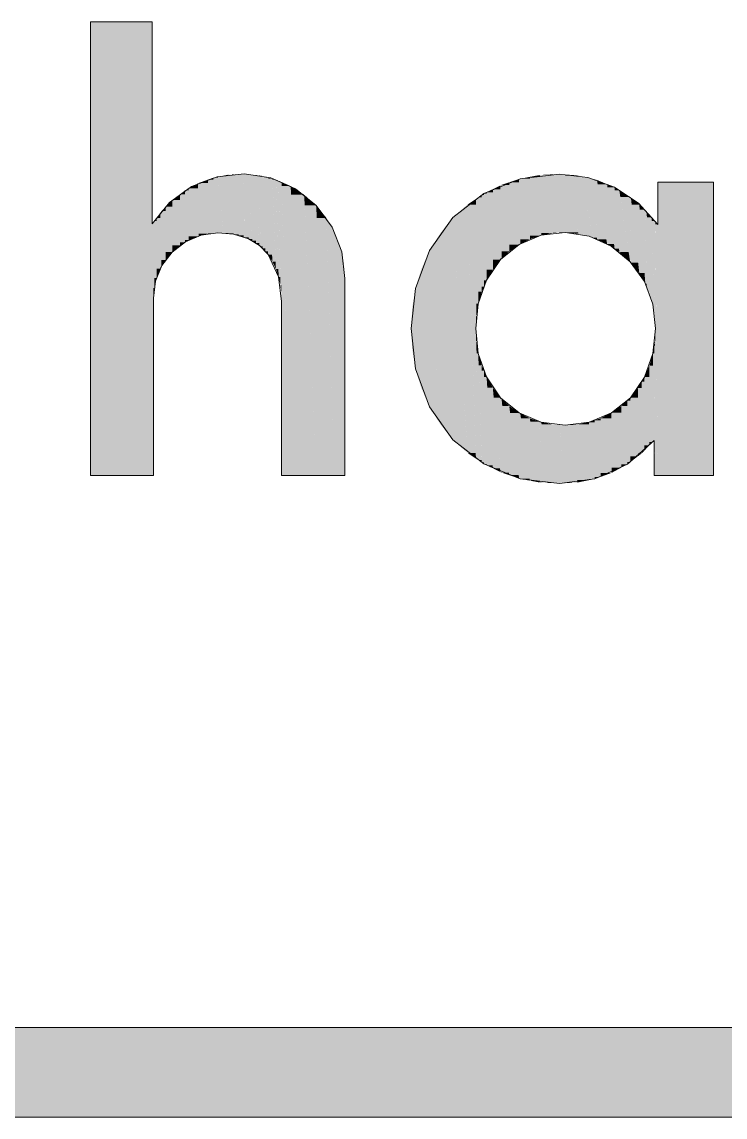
# Model space of a CAD drawing. Extents: x 885 to 2021, y 330 to 1122.
# Drawn here: x 1896.164 to 1899.311, y 633.77 to 638.667 of the extents above; entities that cross this region are included whole.
import ezdxf

# ---------------------------------------------------------------- set-up
doc = ezdxf.new("R2010")
doc.units = 0
doc.layers.get('0').update_dxf_attribs({"lineweight": 18})
doc.layers.add('P11_Plankopf_Ausführung_AF_4_800 Plankopf', color=7, linetype='Continuous', lineweight=25)

# ---------------------------------------------------------------- blocks, each defined once
blk = doc.blocks.new('Referenz-A0T8DI3SAL', base_point=(1729.7843, 502.0648))
at = {"layer": 'P11_Plankopf_Ausführung_AF_4_800 Plankopf', "color": 0, "linetype": 'Continuous', "lineweight": 13, "ltscale": 16.9}
for p, q in [((1896.7476, 638.6673), (1896.4713, 638.6673)), ((1896.4713, 638.6673), (1896.4713, 636.6394)), ((1896.7476, 637.7645), (1896.7476, 638.6673)), ((1897.0378, 637.9749), (1896.9236, 637.9313)), ((1897.1595, 637.9873), (1897.0378, 637.9749)), ((1897.278, 637.9694), (1897.1595, 637.9873)), ((1897.3878, 637.9213), (1897.278, 637.9694)), ((1898.3947, 637.9662), (1898.2317, 637.8997)), ((1898.5694, 637.987), (1898.3947, 637.9662)), ((1898.6966, 637.972), (1898.5694, 637.987)), ((1898.8167, 637.9276), (1898.6966, 637.972)), ((1896.9236, 637.9313), (1896.8246, 637.8596)), ((1897.4814, 637.8465), (1897.3878, 637.9213)), ((1898.923, 637.8562), (1898.8167, 637.9276)), ((1899.2599, 637.9509), (1899.0096, 637.9509)), ((1899.0096, 637.9509), (1899.0096, 637.7618)), ((1899.2599, 636.639), (1899.2599, 637.9509)), ((1896.8246, 637.8596), (1896.7476, 637.7645)), ((1898.2317, 637.8997), (1898.0924, 637.7922)), ((1897.5525, 637.75), (1897.4814, 637.8465)), ((1899.0096, 637.7618), (1898.923, 637.8562)), ((1898.0924, 637.7922), (1897.9887, 637.6445)), ((1896.9665, 637.7134), (1896.8966, 637.6841)), ((1897.0416, 637.7237), (1896.9665, 637.7134)), ((1897.1116, 637.7177), (1897.0416, 637.7237)), ((1897.1788, 637.6969), (1897.1116, 637.7177)), ((1897.5962, 637.6384), (1897.5525, 637.75)), ((1898.4883, 637.7131), (1898.3893, 637.6714)), ((1898.595, 637.7261), (1898.4883, 637.7131)), ((1898.7025, 637.7085), (1898.595, 637.7261)), ((1896.8966, 637.6841), (1896.8368, 637.6377)), ((1897.2269, 637.6673), (1897.1788, 637.6969)), ((1897.2662, 637.6268), (1897.2269, 637.6673)), ((1898.3893, 637.6714), (1898.3055, 637.6042)), ((1898.8018, 637.6638), (1898.7025, 637.7085)), ((1898.8862, 637.5948), (1898.8018, 637.6638)), ((1896.8368, 637.6377), (1896.7909, 637.5774)), ((1897.313, 637.5266), (1897.2662, 637.6268)), ((1897.6095, 637.5193), (1897.5962, 637.6384)), ((1897.9887, 637.6445), (1897.9255, 637.4756)), ((1896.7909, 637.5774), (1896.7622, 637.5072)), ((1898.3055, 637.6042), (1898.2438, 637.5117)), ((1898.9498, 637.5064), (1898.8862, 637.5948)), ((1897.3257, 637.4167), (1897.313, 637.5266)), ((1897.6095, 636.6394), (1897.6095, 637.5193)), ((1896.7622, 637.5072), (1896.7527, 637.4321)), ((1897.9255, 637.4756), (1897.9069, 637.2961)), ((1898.2438, 637.5117), (1898.2066, 637.4069)), ((1898.9884, 637.4045), (1898.9498, 637.5064)), ((1896.7527, 636.6394), (1896.7527, 637.4321)), ((1897.3257, 637.4167), (1897.3257, 636.6394)), ((1898.2066, 637.4069), (1898.1961, 637.2961)), ((1898.9993, 637.2961), (1898.9884, 637.4045)), ((1897.9069, 637.2961), (1897.9254, 637.1161)), ((1898.1961, 637.2961), (1898.2065, 637.1849)), ((1898.9884, 637.1845), (1898.9993, 637.2961)), ((1898.2065, 637.1849), (1898.2437, 637.0794)), ((1898.9503, 637.0791), (1898.9884, 637.1845)), ((1897.9254, 637.1161), (1897.9886, 636.9465)), ((1898.2437, 637.0794), (1898.3055, 636.9863)), ((1898.8874, 636.9863), (1898.9503, 637.0791)), ((1898.3055, 636.9863), (1898.3893, 636.919)), ((1898.8025, 636.919), (1898.8874, 636.9863)), ((1897.9886, 636.9465), (1898.0924, 636.7982)), ((1898.3893, 636.919), (1898.4883, 636.8772)), ((1898.7025, 636.8773), (1898.8025, 636.919)), ((1898.4883, 636.8772), (1898.595, 636.8642)), ((1898.595, 636.8642), (1898.7025, 636.8773)), ((1898.0924, 636.7982), (1898.2317, 636.6906)), ((1898.874, 636.6892), (1898.9939, 636.795)), ((1898.9939, 636.795), (1898.9939, 636.639)), ((1898.2317, 636.6906), (1898.3946, 636.624)), ((1898.7282, 636.6233), (1898.874, 636.6892)), ((1896.4713, 636.6394), (1896.7527, 636.6394)), ((1897.3257, 636.6394), (1897.6095, 636.6394)), ((1898.9939, 636.639), (1899.2599, 636.639)), ((1898.3946, 636.624), (1898.5694, 636.6032)), ((1898.5694, 636.6032), (1898.7282, 636.6233)), ((1928.1334, 634.1697), (1730.1334, 634.1697)), ((1730.1334, 633.7697), (1928.1334, 633.7697))]:
    blk.add_line(p, q, dxfattribs=at)
at = {"layer": 'P11_Plankopf_Ausführung_AF_4_800 Plankopf', "color": 0, "linetype": 'Continuous', "lineweight": 0, "ltscale": 0.0169}
for points in [[(1896.4713, 636.6394), (1896.7476, 636.6394), (1896.4713, 638.6673)], [(1896.7476, 637.7645), (1896.7476, 638.6673), (1896.4713, 638.6673)], [(1896.7476, 637.7645), (1896.5943, 637.7645), (1896.4713, 638.6673)], [(1896.9962, 637.9468), (1896.955, 637.9468), (1896.9962, 637.9617)], [(1897.0208, 637.9617), (1896.9962, 637.9617), (1897.0208, 637.9706)], [(1897.0208, 637.7219), (1896.9962, 637.7219), (1896.9962, 637.9617)], [(1897.0208, 637.7219), (1897.0208, 637.9617), (1896.9962, 637.9617)], [(1897.0416, 637.9706), (1897.0208, 637.9706), (1897.0416, 637.9747)], [(1897.0416, 637.7237), (1897.0208, 637.7237), (1897.0208, 637.9706)], [(1897.0416, 637.7237), (1897.0416, 637.9706), (1897.0208, 637.9706)], [(1897.0651, 637.9747), (1897.0416, 637.9747), (1897.0651, 637.9793)], [(1897.065, 637.7237), (1897.0416, 637.7237), (1897.0416, 637.9747)], [(1897.0651, 637.7234), (1897.0651, 637.9747), (1897.0416, 637.9747)], [(1897.0885, 637.9793), (1897.0651, 637.9793), (1897.0885, 637.984)], [(1897.0883, 637.7234), (1897.0651, 637.7234), (1897.0651, 637.9793)], [(1897.0885, 637.7214), (1897.0885, 637.9793), (1897.0651, 637.9793)], [(1897.0895, 637.984), (1897.0885, 637.984), (1897.0895, 637.9842)], [(1897.0895, 637.7214), (1897.0885, 637.7214), (1897.0885, 637.984)], [(1897.0895, 637.7212), (1897.0895, 637.984), (1897.0885, 637.984)], [(1897.1116, 637.9842), (1897.0895, 637.9842), (1897.1116, 637.9852)], [(1897.1114, 637.7212), (1897.0895, 637.7212), (1897.0895, 637.9842)], [(1897.1116, 637.7177), (1897.1116, 637.9842), (1897.0895, 637.9842)], [(1897.1345, 637.9852), (1897.1116, 637.9852), (1897.1345, 637.9862)], [(1897.1341, 637.7177), (1897.1116, 637.7177), (1897.1116, 637.9852)], [(1897.1345, 637.7124), (1897.1345, 637.9852), (1897.1116, 637.9852)], [(1897.1569, 637.9862), (1897.1345, 637.9862), (1897.1569, 637.9872)], [(1897.1564, 637.7124), (1897.1345, 637.7124), (1897.1345, 637.9862)], [(1897.1569, 637.7055), (1897.1569, 637.9862), (1897.1345, 637.9862)], [(1897.1595, 637.9872), (1897.1569, 637.9872), (1897.1595, 637.9873)], [(1897.1594, 637.7055), (1897.1569, 637.7055), (1897.1569, 637.9872)], [(1897.1595, 637.7045), (1897.1595, 637.9872), (1897.1569, 637.9872)], [(1897.1783, 637.7045), (1897.1595, 637.7045), (1897.1595, 637.9873)], [(1897.1788, 637.9854), (1897.1596, 637.9854), (1897.1595, 637.9873)], [(1897.1788, 637.6969), (1897.1788, 637.9854), (1897.1596, 637.9854)], [(1897.1951, 637.6969), (1897.1788, 637.6969), (1897.1788, 637.9854)], [(1897.1956, 637.9838), (1897.1789, 637.9838), (1897.1788, 637.9854)], [(1897.1956, 637.6884), (1897.1956, 637.9838), (1897.1789, 637.9838)], [(1897.2112, 637.6884), (1897.1956, 637.6884), (1897.1956, 637.9838)], [(1897.2117, 637.9822), (1897.1957, 637.9822), (1897.1956, 637.9838)], [(1897.2117, 637.6785), (1897.2117, 637.9822), (1897.1957, 637.9822)], [(1897.2263, 637.6785), (1897.2117, 637.6785), (1897.2117, 637.9822)], [(1897.2269, 637.9807), (1897.2117, 637.9807), (1897.2117, 637.9822)], [(1897.2269, 637.6673), (1897.2269, 637.9807), (1897.2117, 637.9807)], [(1897.2311, 637.6673), (1897.2269, 637.6673), (1897.2269, 637.9807)], [(1897.2312, 637.9803), (1897.2269, 637.9803), (1897.2269, 637.9807)], [(1897.2312, 637.6635), (1897.2312, 637.9803), (1897.2269, 637.9803)], [(1897.2408, 637.6635), (1897.2312, 637.6635), (1897.2312, 637.9803)], [(1897.2411, 637.9777), (1897.2312, 637.9777), (1897.2312, 637.9803)], [(1897.2411, 637.6549), (1897.2411, 637.9777), (1897.2312, 637.9777)], [(1897.2537, 637.6549), (1897.2411, 637.6549), (1897.2411, 637.9777)], [(1897.2542, 637.9743), (1897.2412, 637.9743), (1897.2411, 637.9777)], [(1897.2542, 637.6414), (1897.2542, 637.9743), (1897.2412, 637.9743)], [(1897.2657, 637.6414), (1897.2542, 637.6414), (1897.2542, 637.9743)], [(1897.2662, 637.9711), (1897.2543, 637.9711), (1897.2542, 637.9743)], [(1897.2662, 637.6268), (1897.2662, 637.9711), (1897.2543, 637.9711)], [(1897.2837, 637.6268), (1897.2662, 637.6268), (1897.2662, 637.9711)], [(1897.2853, 637.9661), (1897.2664, 637.9661), (1897.2662, 637.9711)], [(1897.2853, 637.5951), (1897.2853, 637.9661), (1897.2664, 637.9661)], [(1897.2996, 637.5951), (1897.2853, 637.5951), (1897.2853, 637.9661)], [(1897.3009, 637.9621), (1897.2855, 637.9621), (1897.2853, 637.9661)], [(1897.3009, 637.562), (1897.3009, 637.9621), (1897.2855, 637.9621)], [(1897.301, 637.562), (1897.3009, 637.562), (1897.3009, 637.9621)], [(1897.301, 637.962), (1897.3009, 637.962), (1897.3009, 637.9621)], [(1897.301, 637.5616), (1897.301, 637.962), (1897.3009, 637.962)], [(1897.312, 637.5616), (1897.301, 637.5616), (1897.301, 637.962)], [(1897.313, 637.9568), (1897.3012, 637.9568), (1897.301, 637.962)], [(1897.313, 637.5266), (1897.313, 637.9568), (1897.3012, 637.9568)], [(1897.3205, 637.5266), (1897.313, 637.5266), (1897.313, 637.9568)], [(1897.3212, 637.9532), (1897.3131, 637.9532), (1897.313, 637.9568)], [(1898.3893, 637.9498), (1898.3451, 637.9498), (1898.3893, 637.9644)], [(1898.3947, 637.9644), (1898.3893, 637.9644), (1898.3947, 637.9662)], [(1898.3947, 637.6741), (1898.3893, 637.6741), (1898.3893, 637.9644)], [(1898.3947, 637.6741), (1898.3947, 637.9644), (1898.3893, 637.9644)], [(1898.4374, 637.9662), (1898.3947, 637.9662), (1898.4374, 637.9742)], [(1898.4374, 637.6957), (1898.3947, 637.6957), (1898.3947, 637.9662)], [(1898.4374, 637.6957), (1898.4374, 637.9662), (1898.3947, 637.9662)], [(1898.4814, 637.9742), (1898.4374, 637.9742), (1898.4814, 637.9825)], [(1898.4814, 637.7107), (1898.4374, 637.7107), (1898.4374, 637.9742)], [(1898.4814, 637.7107), (1898.4814, 637.9742), (1898.4374, 637.9742)], [(1898.4883, 637.9825), (1898.4814, 637.9825), (1898.4883, 637.9829)], [(1898.4883, 637.7131), (1898.4814, 637.7131), (1898.4814, 637.9825)], [(1898.4883, 637.7131), (1898.4883, 637.9825), (1898.4814, 637.9825)], [(1898.5412, 637.9829), (1898.4883, 637.9829), (1898.5412, 637.9856)], [(1898.5412, 637.7233), (1898.4883, 637.7233), (1898.4883, 637.9829)], [(1898.5412, 637.7233), (1898.5412, 637.9829), (1898.4883, 637.9829)], [(1898.5694, 637.9856), (1898.5412, 637.9856), (1898.5694, 637.987)], [(1898.5694, 637.7247), (1898.5412, 637.7247), (1898.5412, 637.9856)], [(1898.5694, 637.7247), (1898.5694, 637.9856), (1898.5412, 637.9856)], [(1898.595, 637.7261), (1898.5694, 637.7261), (1898.5694, 637.987)], [(1898.595, 637.985), (1898.5696, 637.985), (1898.5694, 637.987)], [(1898.595, 637.7261), (1898.595, 637.985), (1898.5696, 637.985)], [(1898.6532, 637.7261), (1898.595, 637.7261), (1898.595, 637.985)], [(1898.6547, 637.9804), (1898.596, 637.9804), (1898.595, 637.985)], [(1898.6547, 637.7195), (1898.6547, 637.9804), (1898.596, 637.9804)], [(1898.6601, 637.7195), (1898.6547, 637.7195), (1898.6547, 637.9804)], [(1898.6601, 637.9791), (1898.6547, 637.9791), (1898.6547, 637.9804)], [(1898.6601, 637.7189), (1898.6601, 637.9791), (1898.6547, 637.9791)], [(1898.7193, 637.7189), (1898.6601, 637.7189), (1898.6601, 637.9791)], [(1898.7233, 637.9639), (1898.6635, 637.9639), (1898.6601, 637.9791)], [(1898.7233, 637.7017), (1898.7233, 637.9639), (1898.6635, 637.9639)], [(1898.7374, 637.7017), (1898.7233, 637.7017), (1898.7233, 637.9639)], [(1898.7378, 637.9604), (1898.7234, 637.9604), (1898.7233, 637.9639)], [(1898.7378, 637.6952), (1898.7378, 637.9604), (1898.7234, 637.9604)], [(1898.7797, 637.6952), (1898.7378, 637.6952), (1898.7378, 637.9604)], [(1898.783, 637.9416), (1898.7407, 637.9416), (1898.7378, 637.9604)], [(1896.8934, 637.8968), (1896.8712, 637.8968), (1896.8934, 637.9135)], [(1896.91, 637.9135), (1896.8934, 637.9135), (1896.91, 637.9225)], [(1896.91, 637.6914), (1896.8934, 637.6914), (1896.8934, 637.9135)], [(1896.91, 637.6914), (1896.91, 637.9135), (1896.8934, 637.9135)], [(1896.952, 637.9225), (1896.91, 637.9225), (1896.952, 637.9452)], [(1896.952, 637.709), (1896.91, 637.709), (1896.91, 637.9225)], [(1896.952, 637.709), (1896.952, 637.9225), (1896.91, 637.9225)], [(1896.955, 637.9452), (1896.952, 637.9452), (1896.955, 637.9468)], [(1896.955, 637.7098), (1896.952, 637.7098), (1896.952, 637.9452)], [(1896.955, 637.7098), (1896.955, 637.9452), (1896.952, 637.9452)], [(1896.9962, 637.7199), (1896.955, 637.7199), (1896.955, 637.9468)], [(1896.9962, 637.7199), (1896.9962, 637.9468), (1896.955, 637.9468)], [(1897.3212, 637.4905), (1897.3212, 637.9532), (1897.3131, 637.9532)], [(1897.3251, 637.4905), (1897.3212, 637.4905), (1897.3212, 637.9532)], [(1897.3254, 637.9513), (1897.3212, 637.9513), (1897.3212, 637.9532)], [(1897.3254, 637.4537), (1897.3254, 637.9513), (1897.3212, 637.9513)], [(1897.3257, 637.4537), (1897.3254, 637.4537), (1897.3254, 637.9513)], [(1897.3257, 637.9512), (1897.3254, 637.9512), (1897.3254, 637.9513)], [(1897.3257, 637.4167), (1897.3257, 637.9512), (1897.3254, 637.9512)], [(1897.3425, 637.4167), (1897.3257, 637.4167), (1897.3257, 637.9512)], [(1897.3669, 637.9332), (1897.3263, 637.9332), (1897.3257, 637.9512)], [(1897.3669, 636.6394), (1897.3669, 637.9332), (1897.3263, 637.9332)], [(1897.3669, 636.6394), (1897.4275, 636.6394), (1897.3669, 637.9332)], [(1897.4275, 637.8944), (1897.3687, 637.8944), (1897.3669, 637.9332)], [(1898.2718, 637.9056), (1898.2438, 637.9056), (1898.2718, 637.9193)], [(1898.3055, 637.9193), (1898.2718, 637.9193), (1898.3055, 637.9358)], [(1898.3055, 637.6042), (1898.2718, 637.6042), (1898.2718, 637.9193)], [(1898.3055, 637.6042), (1898.3055, 637.9193), (1898.2718, 637.9193)], [(1898.311, 637.9358), (1898.3055, 637.9358), (1898.311, 637.9384)], [(1898.311, 637.6093), (1898.3055, 637.6093), (1898.3055, 637.9358)], [(1898.311, 637.6093), (1898.311, 637.9358), (1898.3055, 637.9358)], [(1898.3451, 637.9384), (1898.311, 637.9384), (1898.3451, 637.9498)], [(1898.3451, 637.6407), (1898.311, 637.6407), (1898.311, 637.9384)], [(1898.3451, 637.6407), (1898.3451, 637.9384), (1898.311, 637.9384)], [(1898.3893, 637.6714), (1898.3451, 637.6714), (1898.3451, 637.9498)], [(1898.3893, 637.6714), (1898.3893, 637.9498), (1898.3451, 637.9498)], [(1898.783, 637.6748), (1898.783, 637.9416), (1898.7407, 637.9416)], [(1898.8141, 637.6748), (1898.783, 637.6748), (1898.783, 637.9416)], [(1898.8167, 637.9276), (1898.7846, 637.9276), (1898.783, 637.9416)], [(1898.8167, 637.6527), (1898.8167, 637.9276), (1898.7846, 637.9276)], [(1898.8367, 637.6527), (1898.8167, 637.6527), (1898.8167, 637.9276)], [(1898.8377, 637.9146), (1898.8176, 637.9146), (1898.8167, 637.9276)], [(1898.8377, 637.6389), (1898.8377, 637.9146), (1898.8176, 637.9146)], [(1898.8795, 637.6389), (1898.8377, 637.6389), (1898.8377, 637.9146)], [(1898.8862, 637.8848), (1898.8423, 637.8848), (1898.8377, 637.9146)], [(1899.0457, 637.7618), (1899.0096, 637.7618), (1899.0096, 637.9509)], [(1899.2599, 636.639), (1899.2599, 637.9509), (1899.0096, 637.9509)], [(1896.8368, 637.8406), (1896.8073, 637.8406), (1896.8368, 637.8706)], [(1896.8375, 637.8706), (1896.8368, 637.8706), (1896.8375, 637.8714)], [(1896.8375, 637.6383), (1896.8368, 637.6383), (1896.8368, 637.8706)], [(1896.8375, 637.6383), (1896.8375, 637.8706), (1896.8368, 637.8706)], [(1896.8712, 637.8714), (1896.8375, 637.8714), (1896.8712, 637.8968)], [(1896.8712, 637.6674), (1896.8375, 637.6674), (1896.8375, 637.8714)], [(1896.8712, 637.6674), (1896.8712, 637.8714), (1896.8375, 637.8714)], [(1896.8934, 637.6812), (1896.8712, 637.6812), (1896.8712, 637.8968)], [(1896.8934, 637.6812), (1896.8934, 637.8968), (1896.8712, 637.8968)], [(1897.4275, 636.6394), (1897.4275, 637.8944), (1897.3687, 637.8944)], [(1897.4275, 636.6394), (1897.4814, 636.6394), (1897.4275, 637.8944)], [(1897.4814, 637.8465), (1897.4296, 637.8465), (1897.4275, 637.8944)], [(1898.1961, 637.8506), (1898.1584, 637.8506), (1898.1961, 637.8758)], [(1898.1979, 637.8758), (1898.1961, 637.8758), (1898.1979, 637.8771)], [(1898.1979, 637.3518), (1898.1961, 637.3518), (1898.1961, 637.8758)], [(1898.1979, 637.3518), (1898.1979, 637.8758), (1898.1961, 637.8758)], [(1898.2066, 637.8771), (1898.1979, 637.8771), (1898.2066, 637.8829)], [(1898.2066, 637.4069), (1898.1979, 637.4069), (1898.1979, 637.8771)], [(1898.2066, 637.4069), (1898.2066, 637.8771), (1898.1979, 637.8771)], [(1898.222, 637.8829), (1898.2066, 637.8829), (1898.222, 637.8931)], [(1898.222, 637.4604), (1898.2066, 637.4604), (1898.2066, 637.8829)], [(1898.222, 637.4604), (1898.222, 637.8829), (1898.2066, 637.8829)], [(1898.2317, 637.8931), (1898.222, 637.8931), (1898.2317, 637.8997)], [(1898.2317, 637.4833), (1898.222, 637.4833), (1898.222, 637.8931)], [(1898.2317, 637.4833), (1898.2317, 637.8931), (1898.222, 637.8931)], [(1898.2438, 637.8997), (1898.2317, 637.8997), (1898.2438, 637.9056)], [(1898.2438, 637.5117), (1898.2317, 637.5117), (1898.2317, 637.8997)], [(1898.2438, 637.5117), (1898.2438, 637.8997), (1898.2317, 637.8997)], [(1898.2718, 637.5598), (1898.2438, 637.5598), (1898.2438, 637.9056)], [(1898.2718, 637.5598), (1898.2718, 637.9056), (1898.2438, 637.9056)], [(1898.8862, 637.5948), (1898.8862, 637.8848), (1898.8423, 637.8848)], [(1898.8894, 637.5948), (1898.8862, 637.5948), (1898.8862, 637.8848)], [(1898.8895, 637.8828), (1898.8862, 637.8828), (1898.8862, 637.8848)], [(1898.8895, 637.5907), (1898.8895, 637.8828), (1898.8862, 637.8828)], [(1898.922, 637.5907), (1898.8895, 637.5907), (1898.8895, 637.8828)], [(1898.9272, 637.8504), (1898.8931, 637.8504), (1898.8895, 637.8828)], [(1896.7837, 637.7908), (1896.7665, 637.7908), (1896.7837, 637.8147)], [(1896.7885, 637.8147), (1896.7837, 637.8147), (1896.7885, 637.8213)], [(1896.7885, 637.5719), (1896.7837, 637.5719), (1896.7837, 637.8147)], [(1896.7885, 637.5719), (1896.7885, 637.8147), (1896.7837, 637.8147)], [(1896.8073, 637.8213), (1896.7885, 637.8213), (1896.8073, 637.8406)], [(1896.8073, 637.6029), (1896.7885, 637.6029), (1896.7885, 637.8213)], [(1896.8073, 637.6029), (1896.8073, 637.8213), (1896.7885, 637.8213)], [(1896.8368, 637.6377), (1896.8073, 637.6377), (1896.8073, 637.8406)], [(1896.8368, 637.6377), (1896.8368, 637.8406), (1896.8073, 637.8406)], [(1897.4814, 636.6394), (1897.4814, 637.8465), (1897.4296, 637.8465)], [(1897.4814, 636.6394), (1897.5271, 636.6394), (1897.4814, 637.8465)], [(1897.5271, 637.7908), (1897.4835, 637.7908), (1897.4814, 637.8465)], [(1898.1584, 637.7922), (1898.0924, 637.7922), (1898.1584, 637.8506)], [(1898.1584, 636.7397), (1898.1584, 636.7397), (1898.1584, 637.8506)], [(1898.1584, 636.7397), (1898.1584, 637.8506), (1898.1584, 637.8506)], [(1898.1584, 637.8506), (1898.1584, 637.8506), (1898.1584, 637.8506)], [(1898.1952, 636.7397), (1898.1584, 636.7397), (1898.1584, 637.8506)], [(1898.1961, 636.7145), (1898.1961, 637.8506), (1898.1584, 637.8506)], [(1898.9272, 637.5438), (1898.9272, 637.8504), (1898.8931, 637.8504)], [(1898.9507, 637.5438), (1898.9272, 637.5438), (1898.9272, 637.8504)], [(1898.9543, 637.827), (1898.929, 637.827), (1898.9272, 637.8504)], [(1898.9543, 637.4963), (1898.9543, 637.827), (1898.929, 637.827)], [(1898.9595, 637.4963), (1898.9543, 637.4963), (1898.9543, 637.827)], [(1898.9597, 637.8207), (1898.9544, 637.8207), (1898.9543, 637.827)], [(1898.9597, 637.4869), (1898.9597, 637.8207), (1898.9544, 637.8207)], [(1898.9793, 637.4869), (1898.9597, 637.4869), (1898.9597, 637.8207)], [(1898.9829, 637.7933), (1898.9613, 637.7933), (1898.9597, 637.8207)], [(1896.7476, 636.6394), (1896.7476, 637.7645), (1896.5943, 637.7645)], [(1896.7527, 637.7645), (1896.7476, 637.7645), (1896.7527, 637.7716)], [(1896.7476, 636.6394), (1896.7527, 636.6394), (1896.7476, 637.7645)], [(1896.7527, 637.4321), (1896.7527, 637.7645), (1896.7476, 637.7645)], [(1896.7527, 637.4321), (1896.7491, 637.4321), (1896.7476, 637.7645)], [(1896.7561, 637.7716), (1896.7527, 637.7716), (1896.7561, 637.7763)], [(1896.7561, 637.4775), (1896.7527, 637.4775), (1896.7527, 637.7716)], [(1896.7561, 637.4775), (1896.7561, 637.7716), (1896.7527, 637.7716)], [(1896.7665, 637.7763), (1896.7561, 637.7763), (1896.7665, 637.7908)], [(1896.7665, 637.5218), (1896.7561, 637.5218), (1896.7561, 637.7763)], [(1896.7665, 637.5218), (1896.7665, 637.7763), (1896.7561, 637.7763)], [(1896.7837, 637.564), (1896.7665, 637.564), (1896.7665, 637.7908)], [(1896.7837, 637.564), (1896.7837, 637.7908), (1896.7665, 637.7908)], [(1897.5271, 636.6394), (1897.5271, 637.7908), (1897.4835, 637.7908)], [(1897.5271, 636.6394), (1897.5635, 636.6394), (1897.5271, 637.7908)], [(1897.5635, 637.7287), (1897.5291, 637.7287), (1897.5271, 637.7908)], [(1898.0924, 637.7217), (1898.0359, 637.7217), (1898.0924, 637.7922)], [(1898.1547, 636.7982), (1898.0924, 636.7982), (1898.0924, 637.7922)], [(1898.1584, 636.7397), (1898.1584, 637.7922), (1898.0924, 637.7922)], [(1898.9829, 637.4257), (1898.9829, 637.7933), (1898.9613, 637.7933)], [(1898.9942, 637.4257), (1898.9829, 637.4257), (1898.9829, 637.7933)], [(1898.9962, 637.7776), (1898.9834, 637.7776), (1898.9829, 637.7933)], [(1898.9962, 637.3616), (1898.9962, 637.7776), (1898.9834, 637.7776)], [(1898.9989, 637.3616), (1898.9962, 637.3616), (1898.9962, 637.7776)], [(1898.9993, 637.7739), (1898.9962, 637.7739), (1898.9962, 637.7776)], [(1898.9993, 637.2961), (1898.9993, 637.7739), (1898.9962, 637.7739)], [(1898.9993, 636.639), (1899.0096, 636.639), (1898.9993, 637.7739)], [(1899.0096, 637.7618), (1898.9995, 637.7618), (1898.9993, 637.7739)], [(1899.0096, 636.639), (1899.0096, 637.7618), (1898.9995, 637.7618)], [(1899.2599, 636.639), (1899.0457, 637.7618), (1899.0096, 637.7618)], [(1899.0096, 636.639), (1899.2599, 636.639), (1899.0096, 637.7618)], [(1896.955, 637.7098), (1896.9962, 637.7199), (1896.955, 637.7199)], [(1896.9962, 637.7199), (1897.0208, 637.7219), (1896.9962, 637.7219)], [(1897.0208, 637.7219), (1897.0416, 637.7237), (1897.0208, 637.7237)], [(1897.0651, 637.7234), (1897.065, 637.7237), (1897.0416, 637.7237)], [(1897.0885, 637.7214), (1897.0883, 637.7234), (1897.0651, 637.7234)], [(1897.0895, 637.7212), (1897.0895, 637.7214), (1897.0885, 637.7214)], [(1897.1116, 637.7177), (1897.1114, 637.7212), (1897.0895, 637.7212)], [(1897.1345, 637.7124), (1897.1341, 637.7177), (1897.1116, 637.7177)], [(1897.1569, 637.7055), (1897.1564, 637.7124), (1897.1345, 637.7124)], [(1897.5635, 636.6394), (1897.5635, 637.7287), (1897.5291, 637.7287)], [(1897.5635, 636.6394), (1897.5898, 636.6394), (1897.5635, 637.7287)], [(1897.5898, 637.6616), (1897.5651, 637.6616), (1897.5635, 637.7287)], [(1898.0358, 637.6445), (1897.9887, 637.6445), (1898.0358, 637.7215)], [(1898.0359, 637.7215), (1898.0358, 637.7215), (1898.0359, 637.7217)], [(1898.0359, 636.869), (1898.0358, 636.869), (1898.0358, 637.7215)], [(1898.0359, 636.8689), (1898.0359, 637.7215), (1898.0358, 637.7215)], [(1898.0881, 636.8689), (1898.0359, 636.8689), (1898.0359, 637.7217)], [(1898.0924, 636.7982), (1898.0924, 637.7217), (1898.0359, 637.7217)], [(1898.4814, 637.7107), (1898.4883, 637.7131), (1898.4814, 637.7131)], [(1898.4883, 637.7131), (1898.5412, 637.7233), (1898.4883, 637.7233)], [(1898.5412, 637.7233), (1898.5694, 637.7247), (1898.5412, 637.7247)], [(1898.5694, 637.7247), (1898.595, 637.7261), (1898.5694, 637.7261)], [(1898.6547, 637.7195), (1898.6532, 637.7261), (1898.595, 637.7261)], [(1898.6601, 637.7189), (1898.6601, 637.7195), (1898.6547, 637.7195)], [(1898.7233, 637.7017), (1898.7193, 637.7189), (1898.6601, 637.7189)], [(1896.8375, 637.6383), (1896.8712, 637.6674), (1896.8375, 637.6674)], [(1896.8712, 637.6674), (1896.8934, 637.6812), (1896.8712, 637.6812)], [(1896.8934, 637.6812), (1896.91, 637.6914), (1896.8934, 637.6914)], [(1896.91, 637.6914), (1896.952, 637.709), (1896.91, 637.709)], [(1896.952, 637.709), (1896.955, 637.7098), (1896.952, 637.7098)], [(1897.1595, 637.7045), (1897.1594, 637.7055), (1897.1569, 637.7055)], [(1897.1788, 637.6969), (1897.1783, 637.7045), (1897.1595, 637.7045)], [(1897.1956, 637.6884), (1897.1951, 637.6969), (1897.1788, 637.6969)], [(1897.2117, 637.6785), (1897.2112, 637.6884), (1897.1956, 637.6884)], [(1897.2269, 637.6673), (1897.2263, 637.6785), (1897.2117, 637.6785)], [(1897.2312, 637.6635), (1897.2311, 637.6673), (1897.2269, 637.6673)], [(1897.2411, 637.6549), (1897.2408, 637.6635), (1897.2312, 637.6635)], [(1898.3451, 637.6407), (1898.3893, 637.6714), (1898.3451, 637.6714)], [(1898.3893, 637.6714), (1898.3947, 637.6741), (1898.3893, 637.6741)], [(1898.3947, 637.6741), (1898.4374, 637.6957), (1898.3947, 637.6957)], [(1898.4374, 637.6957), (1898.4814, 637.7107), (1898.4374, 637.7107)], [(1898.7378, 637.6952), (1898.7374, 637.7017), (1898.7233, 637.7017)], [(1898.783, 637.6748), (1898.7797, 637.6952), (1898.7378, 637.6952)], [(1898.8167, 637.6527), (1898.8141, 637.6748), (1898.783, 637.6748)], [(1896.8073, 637.6029), (1896.8368, 637.6377), (1896.8073, 637.6377)], [(1896.8368, 637.6377), (1896.8375, 637.6383), (1896.8368, 637.6383)], [(1897.2542, 637.6414), (1897.2537, 637.6549), (1897.2411, 637.6549)], [(1897.2662, 637.6268), (1897.2657, 637.6414), (1897.2542, 637.6414)], [(1897.2853, 637.5951), (1897.2837, 637.6268), (1897.2662, 637.6268)], [(1897.5898, 636.6394), (1897.5898, 637.6616), (1897.5651, 637.6616)], [(1897.5898, 636.6394), (1897.6052, 636.6394), (1897.5898, 637.6616)], [(1897.6052, 637.5912), (1897.5908, 637.5912), (1897.5898, 637.6616)], [(1897.9886, 637.5621), (1897.9518, 637.5621), (1897.9886, 637.6443)], [(1897.9887, 637.6443), (1897.9886, 637.6443), (1897.9887, 637.6445)], [(1897.9887, 636.9465), (1897.9886, 636.9465), (1897.9886, 637.6443)], [(1897.9887, 636.9463), (1897.9887, 637.6443), (1897.9886, 637.6443)], [(1898.0311, 636.9463), (1897.9887, 636.9463), (1897.9887, 637.6445)], [(1898.0358, 636.869), (1898.0358, 637.6445), (1897.9887, 637.6445)], [(1898.311, 637.6093), (1898.3451, 637.6407), (1898.311, 637.6407)], [(1898.8377, 637.6389), (1898.8367, 637.6527), (1898.8167, 637.6527)], [(1898.8862, 637.5948), (1898.8795, 637.6389), (1898.8377, 637.6389)], [(1896.7837, 637.564), (1896.7885, 637.5719), (1896.7837, 637.5719)], [(1896.7885, 637.5719), (1896.8073, 637.6029), (1896.7885, 637.6029)], [(1897.3009, 637.562), (1897.2996, 637.5951), (1897.2853, 637.5951)], [(1897.6052, 636.6394), (1897.6052, 637.5912), (1897.5908, 637.5912)], [(1897.6052, 636.6394), (1897.6095, 636.6394), (1897.6052, 637.5912)], [(1897.6095, 637.5193), (1897.6055, 637.5193), (1897.6052, 637.5912)], [(1898.2718, 637.5598), (1898.3055, 637.6042), (1898.2718, 637.6042)], [(1898.3055, 637.6042), (1898.311, 637.6093), (1898.3055, 637.6093)], [(1898.8895, 637.5907), (1898.8894, 637.5948), (1898.8862, 637.5948)], [(1898.9272, 637.5438), (1898.922, 637.5907), (1898.8895, 637.5907)], [(1896.7561, 637.4775), (1896.7665, 637.5218), (1896.7561, 637.5218)], [(1896.7665, 637.5218), (1896.7837, 637.564), (1896.7665, 637.564)], [(1897.301, 637.5616), (1897.301, 637.562), (1897.3009, 637.562)], [(1897.313, 637.5266), (1897.312, 637.5616), (1897.301, 637.5616)], [(1897.3212, 637.4905), (1897.3205, 637.5266), (1897.313, 637.5266)], [(1897.6095, 636.6394), (1897.6095, 637.5193), (1897.6055, 637.5193)], [(1897.9516, 637.4756), (1897.9255, 637.4756), (1897.9516, 637.5616)], [(1897.9518, 637.5616), (1897.9516, 637.5616), (1897.9518, 637.5621)], [(1897.9518, 637.0293), (1897.9516, 637.0293), (1897.9516, 637.5616)], [(1897.9518, 637.029), (1897.9518, 637.5616), (1897.9516, 637.5616)], [(1897.9837, 637.029), (1897.9518, 637.029), (1897.9518, 637.5621)], [(1897.9886, 636.9465), (1897.9886, 637.5621), (1897.9518, 637.5621)], [(1898.2438, 637.5117), (1898.2718, 637.5598), (1898.2438, 637.5598)], [(1898.9543, 637.4963), (1898.9507, 637.5438), (1898.9272, 637.5438)], [(1896.7527, 637.4321), (1896.7561, 637.4775), (1896.7527, 637.4775)], [(1897.3254, 637.4537), (1897.3251, 637.4905), (1897.3212, 637.4905)], [(1897.9254, 637.3865), (1897.9105, 637.3865), (1897.9254, 637.4749)], [(1897.9255, 637.4749), (1897.9254, 637.4749), (1897.9255, 637.4756)], [(1897.9255, 637.1161), (1897.9254, 637.1161), (1897.9254, 637.4749)], [(1897.9255, 637.1157), (1897.9255, 637.4749), (1897.9254, 637.4749)], [(1897.9466, 637.1157), (1897.9255, 637.1157), (1897.9255, 637.4756)], [(1897.9516, 637.0293), (1897.9516, 637.4756), (1897.9255, 637.4756)], [(1898.222, 637.4604), (1898.2317, 637.4833), (1898.222, 637.4833)], [(1898.2317, 637.4833), (1898.2438, 637.5117), (1898.2317, 637.5117)], [(1898.9597, 637.4869), (1898.9595, 637.4963), (1898.9543, 637.4963)], [(1898.9829, 637.4257), (1898.9793, 637.4869), (1898.9597, 637.4869)], [(1896.7527, 636.6394), (1896.7527, 637.4321), (1896.7491, 637.4321)], [(1897.3257, 637.4167), (1897.3257, 637.4537), (1897.3254, 637.4537)], [(1898.2066, 637.4069), (1898.222, 637.4604), (1898.2066, 637.4604)], [(1898.9962, 637.3616), (1898.9942, 637.4257), (1898.9829, 637.4257)], [(1897.3669, 636.6394), (1897.3425, 637.4167), (1897.3257, 637.4167)], [(1897.3257, 636.6394), (1897.3669, 636.6394), (1897.3257, 637.4167)], [(1897.9104, 637.2961), (1897.9069, 637.2961), (1897.9104, 637.3847)], [(1897.9105, 637.3847), (1897.9104, 637.3847), (1897.9105, 637.3865)], [(1897.9105, 637.2055), (1897.9104, 637.2055), (1897.9104, 637.3847)], [(1897.9105, 637.2051), (1897.9105, 637.3847), (1897.9104, 637.3847)], [(1897.9205, 637.2051), (1897.9105, 637.2051), (1897.9105, 637.3865)], [(1897.9254, 637.1161), (1897.9254, 637.3865), (1897.9105, 637.3865)], [(1898.1979, 637.3518), (1898.2066, 637.4069), (1898.1979, 637.4069)], [(1898.1961, 637.2961), (1898.1979, 637.3518), (1898.1961, 637.3518)], [(1898.9993, 637.2961), (1898.9989, 637.3616), (1898.9962, 637.3616)], [(1897.9104, 637.2055), (1897.9104, 637.2961), (1897.9069, 637.2961)], [(1898.1979, 636.7145), (1898.1961, 636.7145), (1898.1961, 637.2961)], [(1898.1979, 637.2402), (1898.1962, 637.2402), (1898.1961, 637.2961)], [(1898.9993, 637.24), (1898.9974, 637.24), (1898.9993, 637.2961)], [(1898.1979, 636.7133), (1898.1979, 637.2402), (1898.1962, 637.2402)], [(1898.2064, 636.7133), (1898.1979, 636.7133), (1898.1979, 637.2402)], [(1898.2065, 637.1849), (1898.1988, 637.1849), (1898.1979, 637.2402)], [(1898.9974, 637.2186), (1898.9939, 637.2186), (1898.9974, 637.24)], [(1898.9974, 636.639), (1898.9993, 636.639), (1898.9974, 637.24)], [(1898.9993, 636.639), (1898.9993, 637.24), (1898.9974, 637.24)], [(1897.9105, 637.2051), (1897.9105, 637.2055), (1897.9104, 637.2055)], [(1897.9254, 637.1161), (1897.9205, 637.2051), (1897.9105, 637.2051)], [(1898.2065, 636.7075), (1898.2065, 637.1849), (1898.1988, 637.1849)], [(1898.2215, 636.7075), (1898.2065, 636.7075), (1898.2065, 637.1849)], [(1898.2219, 637.131), (1898.2082, 637.131), (1898.2065, 637.1849)], [(1898.9884, 637.1306), (1898.9726, 637.1306), (1898.9884, 637.1845)], [(1898.9939, 637.1845), (1898.9884, 637.1845), (1898.9939, 637.2186)], [(1898.9939, 636.795), (1898.9884, 636.795), (1898.9884, 637.1845)], [(1898.9939, 636.795), (1898.9939, 637.1845), (1898.9884, 637.1845)], [(1898.9964, 636.795), (1898.9939, 636.795), (1898.9939, 637.2186)], [(1898.9974, 636.639), (1898.9974, 637.2186), (1898.9939, 637.2186)], [(1898.2219, 636.6972), (1898.2219, 637.131), (1898.2082, 637.131)], [(1898.2316, 636.6972), (1898.2219, 636.6972), (1898.2219, 637.131)], [(1898.2317, 637.1078), (1898.2224, 637.1078), (1898.2219, 637.131)], [(1898.9726, 637.0791), (1898.9503, 637.0791), (1898.9726, 637.1306)], [(1898.9884, 636.7894), (1898.9726, 636.7894), (1898.9726, 637.1306)], [(1898.9884, 636.7894), (1898.9884, 637.1306), (1898.9726, 637.1306)], [(1897.9255, 637.1157), (1897.9255, 637.1161), (1897.9254, 637.1161)], [(1897.9516, 637.0293), (1897.9466, 637.1157), (1897.9255, 637.1157)], [(1898.2317, 636.6906), (1898.2317, 637.1078), (1898.2224, 637.1078)], [(1898.2436, 636.6906), (1898.2317, 636.6906), (1898.2317, 637.1078)], [(1898.2437, 637.0794), (1898.2325, 637.0794), (1898.2317, 637.1078)], [(1898.2437, 636.6847), (1898.2437, 637.0794), (1898.2325, 637.0794)], [(1898.2708, 636.6847), (1898.2437, 636.6847), (1898.2437, 637.0794)], [(1898.2717, 637.031), (1898.247, 637.031), (1898.2437, 637.0794)], [(1898.9503, 637.0581), (1898.9379, 637.0581), (1898.9503, 637.0791)], [(1898.9726, 636.7732), (1898.9503, 636.7732), (1898.9503, 637.0791)], [(1898.9726, 636.7732), (1898.9726, 637.0791), (1898.9503, 637.0791)], [(1897.9518, 637.029), (1897.9518, 637.0293), (1897.9516, 637.0293)], [(1897.9886, 636.9465), (1897.9837, 637.029), (1897.9518, 637.029)], [(1898.2717, 636.671), (1898.2717, 637.031), (1898.247, 637.031)], [(1898.304, 636.671), (1898.2717, 636.671), (1898.2717, 637.031)], [(1898.3055, 636.9863), (1898.2757, 636.9863), (1898.2717, 637.031)], [(1898.9217, 636.9863), (1898.8874, 636.9863), (1898.9217, 637.0307)], [(1898.9379, 637.0307), (1898.9217, 637.0307), (1898.9379, 637.0581)], [(1898.9379, 636.7376), (1898.9217, 636.7376), (1898.9217, 637.0307)], [(1898.9379, 636.7376), (1898.9379, 637.0307), (1898.9217, 637.0307)], [(1898.9503, 636.7503), (1898.9379, 636.7503), (1898.9379, 637.0581)], [(1898.9503, 636.7503), (1898.9503, 637.0581), (1898.9379, 637.0581)], [(1898.3055, 636.6545), (1898.3055, 636.9863), (1898.2757, 636.9863)], [(1898.3109, 636.6545), (1898.3055, 636.6545), (1898.3055, 636.9863)], [(1898.3109, 636.9812), (1898.3056, 636.9812), (1898.3055, 636.9863)], [(1898.3109, 636.6518), (1898.3109, 636.9812), (1898.3056, 636.9812)], [(1898.3439, 636.6518), (1898.3109, 636.6518), (1898.3109, 636.9812)], [(1898.345, 636.9497), (1898.3141, 636.9497), (1898.3109, 636.9812)], [(1898.8874, 636.9741), (1898.874, 636.9741), (1898.8874, 636.9863)], [(1898.9217, 636.7253), (1898.8874, 636.7253), (1898.8874, 636.9863)], [(1898.9217, 636.7253), (1898.9217, 636.9863), (1898.8874, 636.9863)], [(1897.9887, 636.9463), (1897.9887, 636.9465), (1897.9886, 636.9465)], [(1898.0358, 636.869), (1898.0311, 636.9463), (1897.9887, 636.9463)], [(1898.345, 636.6405), (1898.345, 636.9497), (1898.3141, 636.9497)], [(1898.3873, 636.6405), (1898.345, 636.6405), (1898.345, 636.9497)], [(1898.3893, 636.919), (1898.3492, 636.919), (1898.345, 636.9497)], [(1898.8472, 636.9197), (1898.8035, 636.9197), (1898.8472, 636.9497)], [(1898.874, 636.9497), (1898.8472, 636.9497), (1898.874, 636.9741)], [(1898.874, 636.6892), (1898.8472, 636.6892), (1898.8472, 636.9497)], [(1898.874, 636.6892), (1898.874, 636.9497), (1898.8472, 636.9497)], [(1898.8874, 636.6993), (1898.874, 636.6993), (1898.874, 636.9741)], [(1898.8874, 636.6993), (1898.8874, 636.9741), (1898.874, 636.9741)], [(1898.3893, 636.6258), (1898.3893, 636.919), (1898.3492, 636.919)], [(1898.3946, 636.6258), (1898.3893, 636.6258), (1898.3893, 636.919)], [(1898.3946, 636.9162), (1898.3893, 636.9162), (1898.3893, 636.919)], [(1898.3946, 636.624), (1898.3946, 636.9162), (1898.3893, 636.9162)], [(1898.4362, 636.624), (1898.3946, 636.624), (1898.3946, 636.9162)], [(1898.4373, 636.8946), (1898.3977, 636.8946), (1898.3946, 636.9162)], [(1898.4373, 636.616), (1898.4373, 636.8946), (1898.3977, 636.8946)], [(1898.4801, 636.616), (1898.4373, 636.616), (1898.4373, 636.8946)], [(1898.4813, 636.8796), (1898.4396, 636.8796), (1898.4373, 636.8946)], [(1898.4813, 636.6077), (1898.4813, 636.8796), (1898.4396, 636.8796)], [(1898.4883, 636.6077), (1898.4813, 636.6077), (1898.4813, 636.8796)], [(1898.4883, 636.8772), (1898.4814, 636.8772), (1898.4813, 636.8796)], [(1898.7282, 636.8773), (1898.7025, 636.8773), (1898.7282, 636.886)], [(1898.7539, 636.886), (1898.7282, 636.886), (1898.7539, 636.8947)], [(1898.7539, 636.6327), (1898.7282, 636.6327), (1898.7282, 636.886)], [(1898.7539, 636.6327), (1898.7539, 636.886), (1898.7282, 636.886)], [(1898.8025, 636.8947), (1898.7539, 636.8947), (1898.8025, 636.919)], [(1898.8025, 636.6504), (1898.7539, 636.6504), (1898.7539, 636.8947)], [(1898.8025, 636.6504), (1898.8025, 636.8947), (1898.7539, 636.8947)], [(1898.8035, 636.919), (1898.8025, 636.919), (1898.8035, 636.9197)], [(1898.8035, 636.6508), (1898.8025, 636.6508), (1898.8025, 636.919)], [(1898.8035, 636.6508), (1898.8035, 636.919), (1898.8025, 636.919)], [(1898.8472, 636.6746), (1898.8035, 636.6746), (1898.8035, 636.9197)], [(1898.8472, 636.6746), (1898.8472, 636.9197), (1898.8035, 636.9197)], [(1898.0359, 636.8689), (1898.0359, 636.869), (1898.0358, 636.869)], [(1898.0924, 636.7982), (1898.0881, 636.8689), (1898.0359, 636.8689)], [(1898.4883, 636.6074), (1898.4883, 636.8772), (1898.4814, 636.8772)], [(1898.5407, 636.6074), (1898.4883, 636.6074), (1898.4883, 636.8772)], [(1898.5412, 636.867), (1898.4903, 636.867), (1898.4883, 636.8772)], [(1898.5412, 636.6047), (1898.5412, 636.867), (1898.4903, 636.867)], [(1898.5693, 636.6047), (1898.5412, 636.6047), (1898.5412, 636.867)], [(1898.5694, 636.8655), (1898.5413, 636.8655), (1898.5412, 636.867)], [(1898.5694, 636.6032), (1898.5694, 636.8655), (1898.5413, 636.8655)], [(1898.595, 636.6045), (1898.5694, 636.6045), (1898.5694, 636.8655)], [(1898.595, 636.8642), (1898.5696, 636.8642), (1898.5694, 636.8655)], [(1898.595, 636.6045), (1898.595, 636.8642), (1898.5696, 636.8642)], [(1898.6492, 636.8642), (1898.595, 636.8642), (1898.6492, 636.867)], [(1898.6492, 636.6073), (1898.595, 636.6073), (1898.595, 636.8642)], [(1898.6492, 636.6073), (1898.6492, 636.8642), (1898.595, 636.8642)], [(1898.6496, 636.867), (1898.6492, 636.867), (1898.6496, 636.8671)], [(1898.6496, 636.6073), (1898.6492, 636.6073), (1898.6492, 636.867)], [(1898.6496, 636.6073), (1898.6496, 636.867), (1898.6492, 636.867)], [(1898.7025, 636.8671), (1898.6496, 636.8671), (1898.7025, 636.8773)], [(1898.7025, 636.6181), (1898.6496, 636.6181), (1898.6496, 636.8671)], [(1898.7025, 636.6181), (1898.7025, 636.8671), (1898.6496, 636.8671)], [(1898.7282, 636.6233), (1898.7025, 636.6233), (1898.7025, 636.8773)], [(1898.7282, 636.6233), (1898.7282, 636.8773), (1898.7025, 636.8773)], [(1898.1584, 636.7397), (1898.1547, 636.7982), (1898.0924, 636.7982)], [(1898.9726, 636.7732), (1898.9884, 636.7894), (1898.9726, 636.7894)], [(1898.9884, 636.7894), (1898.9939, 636.795), (1898.9884, 636.795)], [(1898.9974, 636.639), (1898.9964, 636.795), (1898.9939, 636.795)], [(1898.9939, 636.639), (1898.9974, 636.639), (1898.9939, 636.795)], [(1898.1584, 636.7397), (1898.1584, 636.7397), (1898.1584, 636.7397)], [(1898.1961, 636.7145), (1898.1952, 636.7397), (1898.1584, 636.7397)], [(1898.9217, 636.7253), (1898.9379, 636.7376), (1898.9217, 636.7376)], [(1898.9379, 636.7376), (1898.9503, 636.7503), (1898.9379, 636.7503)], [(1898.9503, 636.7503), (1898.9726, 636.7732), (1898.9503, 636.7732)], [(1898.1979, 636.7133), (1898.1979, 636.7145), (1898.1961, 636.7145)], [(1898.2065, 636.7075), (1898.2064, 636.7133), (1898.1979, 636.7133)], [(1898.2219, 636.6972), (1898.2215, 636.7075), (1898.2065, 636.7075)], [(1898.2317, 636.6906), (1898.2316, 636.6972), (1898.2219, 636.6972)], [(1898.2437, 636.6847), (1898.2436, 636.6906), (1898.2317, 636.6906)], [(1898.2717, 636.671), (1898.2708, 636.6847), (1898.2437, 636.6847)], [(1898.8472, 636.6746), (1898.874, 636.6892), (1898.8472, 636.6892)], [(1898.874, 636.6892), (1898.8874, 636.6993), (1898.874, 636.6993)], [(1898.8874, 636.6993), (1898.9217, 636.7253), (1898.8874, 636.7253)], [(1898.3055, 636.6545), (1898.304, 636.671), (1898.2717, 636.671)], [(1898.3109, 636.6518), (1898.3109, 636.6545), (1898.3055, 636.6545)], [(1898.345, 636.6405), (1898.3439, 636.6518), (1898.3109, 636.6518)], [(1898.3893, 636.6258), (1898.3873, 636.6405), (1898.345, 636.6405)], [(1898.7539, 636.6327), (1898.8025, 636.6504), (1898.7539, 636.6504)], [(1898.8025, 636.6504), (1898.8035, 636.6508), (1898.8025, 636.6508)], [(1898.8035, 636.6508), (1898.8472, 636.6746), (1898.8035, 636.6746)], [(1898.3946, 636.624), (1898.3946, 636.6258), (1898.3893, 636.6258)], [(1898.4373, 636.616), (1898.4362, 636.624), (1898.3946, 636.624)], [(1898.4813, 636.6077), (1898.4801, 636.616), (1898.4373, 636.616)], [(1898.4883, 636.6074), (1898.4883, 636.6077), (1898.4813, 636.6077)], [(1898.5412, 636.6047), (1898.5407, 636.6074), (1898.4883, 636.6074)], [(1898.5694, 636.6032), (1898.5693, 636.6047), (1898.5412, 636.6047)], [(1898.5694, 636.6032), (1898.595, 636.6045), (1898.5694, 636.6045)], [(1898.595, 636.6045), (1898.6492, 636.6073), (1898.595, 636.6073)], [(1898.6492, 636.6073), (1898.6496, 636.6073), (1898.6492, 636.6073)], [(1898.6496, 636.6073), (1898.7025, 636.6181), (1898.6496, 636.6181)], [(1898.7025, 636.6181), (1898.7282, 636.6233), (1898.7025, 636.6233)], [(1898.7282, 636.6233), (1898.7539, 636.6327), (1898.7282, 636.6327)], [(1730.1334, 633.7697), (1928.1334, 633.7697), (1730.1334, 634.1697)], [(1928.1334, 633.7697), (1928.1334, 634.1697), (1730.1334, 634.1697)]]:
    blk.add_solid(points, dxfattribs=at)

msp = doc.modelspace()

# ---------------------------------------------------------------- block references
at = {"color": 8, "lineweight": 25, "ltscale": 0.25, "true_color": 0x808080}
msp.add_blockref('Referenz-A0T8DI3SAL', (1729.7843, 502.0648), dxfattribs=at)

doc.saveas('drawing.dxf')
